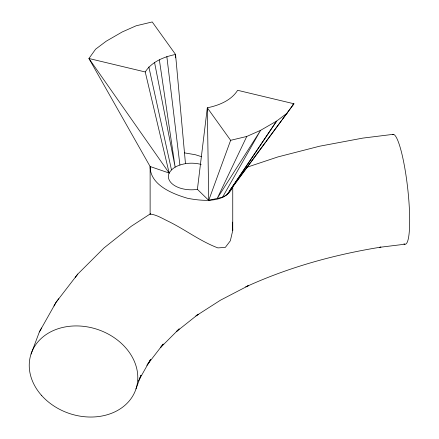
<?xml version="1.0" encoding="UTF-8"?>
<svg xmlns="http://www.w3.org/2000/svg" width="439" height="439" viewBox="0 0 439 439"><rect width="100%" height="100%" fill="white"/><g stroke="black" fill="none" stroke-linecap="round" stroke-linejoin="round"><path stroke-width="0.66" d="M175.507 57.871L175.556 54.458L152.229 21.95L136.106 25.808L122.261 31.937L106.227 41.195L95.603 49.19L88.925 58.497L150.122 166.513C150.056 185.082 172.675 193.923 187.552 198.28C201.841 201.067 226.502 203.734 232.747 186.487L265.167 142.659M287.26 113.075L276.636 121.071L227.243 194.554L222.705 197.171L208.728 200.354L197.402 189.357L207.312 107.802C218.754 105.459 231.155 100.586 237.631 90.302L293.943 103.763L227.819 193.632M230.634 140.315L207.312 107.802L208.728 200.354L230.634 140.315L246.762 136.458L260.607 130.323L276.636 121.071L229.207 191.42L232.747 186.487L232.747 230.437L230.338 240.802L225.657 246.965L225.273 247.415L217.903 247.903C199.954 241.165 184.649 229.163 167.413 220.877C162.029 218.254 156.438 214.814 150.522 214.089L150.357 213.837L131.245 226.288L104.005 247.936L77.818 274.051L56.137 302.186L53.959 306.027M31.076 354.053L39.356 331.961L56.137 302.186L58.826 298.674M135.958 388.916L140.979 375.279L139.267 379.515M246.762 136.458L217.278 198.307L260.607 130.323L222.6 197.095M138.345 381.123L150.522 359.525L148.338 363.366M39.356 331.961L41.617 327.988M227.473 194.186L227.106 194.493M150.357 213.837L150.122 214.303L150.122 166.513L169.169 173.054A23.053 13.307 0 0 0 197.402 189.357M145.238 71.963C151.713 61.679 164.115 56.807 175.556 54.458L185.467 163.643C179.233 164.801 172.428 167.193 169.169 173.054L88.925 58.497L145.238 71.963L169.169 173.054M265.979 141.567L281.377 120.747M282.189 119.655L286.239 114.173M287.051 113.081L293.943 103.763L292.456 105.179M75.256 277.399L77.818 274.051M146.802 365.369L147.954 363.865M147.323 364.705L163.248 344.033L160.685 347.381L179.161 328.904L176.319 331.67L198.252 314.242L196.249 315.657M195.827 315.998L220.488 300.183L248.518 285.613L245.818 286.865C288.681 267.225 334.43 254.609 380.909 247.124L379.702 247.305L404.901 244.216M247.009 167.232L278.002 156.899L319.554 146.22L362.812 138.104L393.355 134.318M184.49 152.882L195.317 154.72L201.528 156.679M148.843 66.937L171.468 169.844M154.583 62.618L175.134 167.089L159.362 59.858M166.842 56.543L179.908 164.976M232.461 222.112L232.747 230.437M392.466 134.471A55.292 8.615 83.6 0 1 407.963 190.806A55.292 8.615 83.6 0 1 403.946 243.738M185.467 163.643A23.053 13.307 0 0 1 201.183 164.438M41.436 395.276A55.292 44.317 18.6 0 0 134.246 393.234A55.292 44.317 18.6 0 0 74.871 325.941A55.292 44.317 18.6 0 0 41.436 395.276"/></g></svg>
